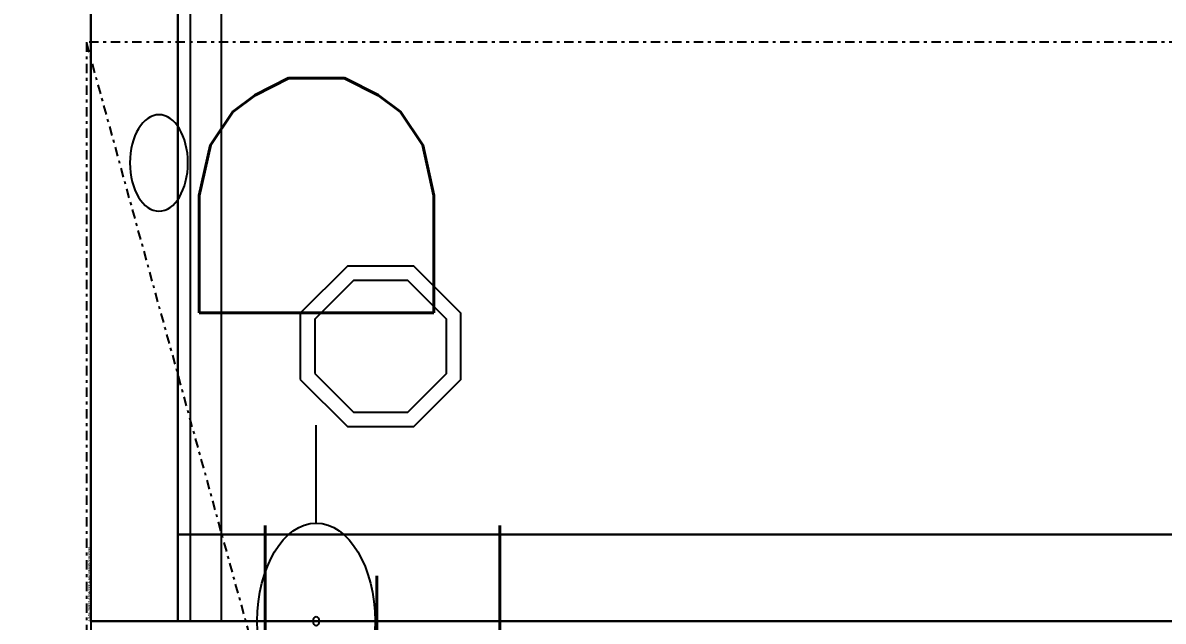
# Model space of a CAD drawing. Header units: millimetres. Extents: x 45 to 25350, y 77 to 5059.
# Drawn here: x 22147.8 to 22187.16, y 4059.1 to 4079.77 of the extents above; entities that cross this region are included whole.
import ezdxf

# ---------------------------------------------------------------- set-up
doc = ezdxf.new("R2010")
doc.units = ezdxf.units.MM
doc.header["$LTSCALE"] = 5
doc.linetypes.add('TRATTO-PUNTO', pattern=[1, 0.5, -0.25, 0, -0.25])
for name, color, linetype in [('200-EquipBorder-2d', 9, 'Continuous'), ('200-EquipInternal-2d', 252, 'Continuous'), ('200-EquipSteel-3d', 9, 'Continuous'), ('250-Drain-2D', 140, 'Continuous'), ('250-ele-2d', 20, 'Continuous'), ('300-exhaust-2d', 70, 'Continuous'), ('HG-001 Duvar', 6, 'Continuous')]:
    doc.layers.add(name, color=color, linetype=linetype)
doc.layers.add('200-InsPoint-3D', color=3, linetype='Continuous', plot=False)
doc.styles.add('SIMPLEX', font='simplex')

# ---------------------------------------------------------------- blocks, each defined once
blk = doc.blocks.new('ECON')
at = {"layer": '250-ele-2d'}
for p, q in [((0, 40.64), (0, 20.32)), ((-40.64, 0), (-20.32, 0)), ((20.32, 0), (40.64, 0)), ((0, -20.32), (0, -40.64))]:
    blk.add_line(p, q, dxfattribs=at)
for radius in [20.32, 1]:
    blk.add_circle((0, 0), radius, dxfattribs=at)
blk.add_point((0, 0), dxfattribs=at)
at = {"layer": '250-ele-2d', "style": 'SIMPLEX', "flags": 8}
blk.add_attdef('E', (50.05, -40.64), '', height=81, dxfattribs=at)
blk = doc.blocks.new('MTN1010P')
at = {"layer": '200-EquipBorder-2d'}
blk.add_lwpolyline([(0, 0), (1000, 0), (1000, -700), (0, -700)], close=True, dxfattribs=at)
at = {"layer": '200-EquipInternal-2d'}
blk.add_line((0, -30), (1000, -30), dxfattribs=at)
at = {"layer": '200-EquipSteel-3d'}
for p, q in [((0, -700, 850), (0, 0, 850)), ((0, -700, 900), (0, -45, 900))]:
    blk.add_line(p, q, dxfattribs=at)
at = {"layer": '200-EquipSteel-3d', "elevation": 50}
blk.add_lwpolyline([(83.52, -72.28), (67.28, -88.52), (67.28, -111.48), (83.52, -127.72), (106.48, -127.72), (122.72, -111.48), (122.72, -88.52), (106.48, -72.28)], close=True, dxfattribs=at)
at = {"layer": '200-EquipSteel-3d'}
blk.add_lwpolyline([(85.59, -77.28), (72.28, -90.59), (72.28, -109.41), (85.59, -122.72), (104.41, -122.72), (117.72, -109.41), (117.72, -90.59), (104.41, -77.28)], close=True, dxfattribs=at)
for points in [[(1000, 0, 850), (1000, 0, 239.99), (-0.01, 0, 239.99), (0, 0, 850)], [(1000, 0, 850), (1000, -700, 850), (0, -700, 850), (0, 0, 850)], [(0, -30, 1000), (1000, -30, 1000), (1000, 0, 1000), (0, 0, 1000)], [(0, 0, 1000), (0, 0, 850), (1000, 0, 850), (1000, 0, 1000)], [(-0.01, -30, 239.99), (-0.01, 0, 239.99), (-0.01, 0, 849.99), (0, -30.01, 849.99)], [(0, 0, 849.99), (-0.01, -30.01, 849.99), (1000.01, -30, 849.99), (999.99, 0, 849.99)], [(1000.01, 0, 239.99), (999.99, -30, 239.99), (-0.01, -30, 239.99), (-0.01, 0, 239.99)], [(-0.01, -30.01, 199.99), (29.99, -30.01, 199.99), (29.99, -30, 849.99), (-0.01, -30.01, 849.99)], [(-0.01, -670, 850), (29.99, -669.99, 850), (29.99, -30, 849.99), (-0.01, -30, 850)], [(0, -30, 849.99), (-0.01, -30, 239.99), (999.99, -30, 239.99), (1000, -30, 849.99)], [(-0.01, -670.01, 200.01), (29.99, -670, 200.01), (29.99, -30.01, 200), (-0.01, -30.01, 200.01)], [(0, -30, 1000), (1000, -30, 1000), (1000, -30, 915), (0, -30, 915)], [(0, -30, 915), (0, -34.39, 904.39), (1000, -34.39, 904.39), (1000, -30, 915)], [(29.99, -670, 200), (29.99, -30, 200), (29.99, -30, 849.99), (29.99, -670, 850)], [(29.99, -610, 490), (29.99, -30, 490), (29.99, -30.01, 529.99), (29.99, -610, 530)], [(29.99, -670, 240), (29.99, -30, 240), (969.99, -30, 240), (969.99, -670, 240)], [(969.99, -670, 200), (969.99, -30, 200), (29.99, -30, 200), (29.99, -670, 200.01)], [(29.99, -30.01, 200), (29.99, -30, 239.99), (969.99, -30, 239.99), (969.99, -30, 200.01)], [(29.99, -610, 530), (29.99, -30.01, 529.99), (969.99, -30.01, 529.99), (969.99, -610, 530)], [(969.99, -30.01, 490), (29.99, -30.01, 490), (29.99, -30.01, 529.99), (969.99, -30.01, 530)], [(0, -45, 900), (0, -34.39, 904.39), (1000, -34.39, 904.39), (1000, -45, 900)]]:
    blk.add_3dface(points, dxfattribs=at)
at = {"layer": '200-EquipSteel-3d', "invisible_edges": 15}
for points in [[(1000, 0, 900), (0, 0, 900), (0, -700, 900), (1000, -700, 900)], [(0, 0, 850), (0, -700, 850), (0, -700, 900), (0, 0, 900)], [(0, 0, 900), (0, 0, 1000), (0, -30, 1000), (0, -30, 900)], [(0, -30, 900), (0, -30, 915), (0, -34.39, 904.39), (0, -45, 900)]]:
    blk.add_3dface(points, dxfattribs=at)
at = {"layer": '200-InsPoint-3D'}
blk.add_point((0, 0), dxfattribs=at)
blk.add_attdef('DISTANG', (0, 0), '', height=1, dxfattribs=at)
blk = doc.blocks.new('DCON')
at = {"layer": '250-Drain-2D'}
for p, q in [((0, 40.64), (0, 20.32)), ((-40.64, 0), (-20.32, 0)), ((20.32, 0), (40.64, 0)), ((0, -20.32), (0, -40.64))]:
    blk.add_line(p, q, dxfattribs=at)
for radius in [20.32, 1]:
    blk.add_circle((0, 0), radius, dxfattribs=at)
blk.add_point((0, 0), dxfattribs=at)
at = {"layer": '250-Drain-2D', "style": 'SIMPLEX', "flags": 8}
blk.add_attdef('D', (50.05, -40.64), '', height=81, dxfattribs=at)
blk = doc.blocks.new('EP1124T')
at = {"layer": '200-EquipBorder-2d', "linetype": 'TRATTO-PUNTO'}
blk.add_lwpolyline([(0, -1100), (2400, -1100), (2400, 0), (0, 0)], close=True, dxfattribs=at)
at = {"layer": '200-EquipInternal-2d', "linetype": 'TRATTO-PUNTO'}
blk.add_line((0, -1100), (2400, 0), dxfattribs=at)
at = {"layer": '300-exhaust-2d', "const_width": 20}
blk.add_lwpolyline([(2385, -25, 1), (2365, -25, 1)], format="xyb", close=True, dxfattribs=at)
at = {"layer": '250-Drain-2D'}
blk.add_blockref('DCON', (2280.01, -79.27), dxfattribs=at).add_auto_attribs({'D': 'D'})
at = {"layer": '200-InsPoint-3D', "flags": 9}
blk.add_attdef('DISTANG', (0, 0), '', height=1, dxfattribs=at)

msp = doc.modelspace()

# ---------------------------------------------------------------- hatches: boundary and pattern name
at = {"ltscale": 0.5}
h = msp.add_hatch(dxfattribs=at)
h.set_pattern_fill('ANSI31', color=251, scale=30)
h.set_pattern_definition([(45, (24280.266, 18410.9967), (-2.6516504, 2.6516504), [])])
h.paths.add_polyline_path([(21763.422, 4094.474), (22023.384, 4098.963), (22023.021, 4119.96), (21730.1, 4114.902), (21721.79, 4595.08, -0.130845), (22999.271, 4233.912, -0.490921), (22999.351, 4233.948, -0.006684), (23000.203, 4268.186, 0.132238), (21691.262, 4625.367), (21711.964, 3429.136), (22159.106, 3170.979), (22174.106, 3196.96), (22030.234, 3280.024), (22097.77, 3397), (22270.975, 3297), (22270.985, 3297.017), (22281.975, 3316.053), (22090.583, 3426.553), (22020.057, 3425.335), (21775.094, 3421.105, -0.000011), (21771.021, 3655.54), (22030.982, 3660.029), (22030.618, 3681.026), (21770.657, 3676.536, -0.000019)])

# ---------------------------------------------------------------- linework, layer by layer
at = {"layer": 'HG-001 Duvar', "ltscale": 0.5}
msp.add_line((22150.148, 4159.097), (22150.148, 3541.28), dxfattribs=at)

# ---------------------------------------------------------------- block references
at = {"zscale": 0.1, "rotation": 90}
for name, p, xscale, yscale, values in [('MTN1010P', (22150.148, 4059.097), 0.09999999999999964, 0.09999999999999964, {'DISTANG': '1345.258714295223^I5.550455852153939'}), ('ECON', (22160.198, 4051.497), 0.09999999999999432, 0.09999999999999432, {'E': 'E'})]:
    msp.add_blockref(name, p, dxfattribs=dict(at, xscale=xscale, yscale=yscale)).add_auto_attribs(values)
at = {"xscale": 0.1666666666675383, "yscale": 0.09999999999854481, "zscale": 0.1, "rotation": 90}
msp.add_blockref('EP1124T', (22149.998, 3679.097), dxfattribs=at)

doc.saveas('drawing.dxf')
